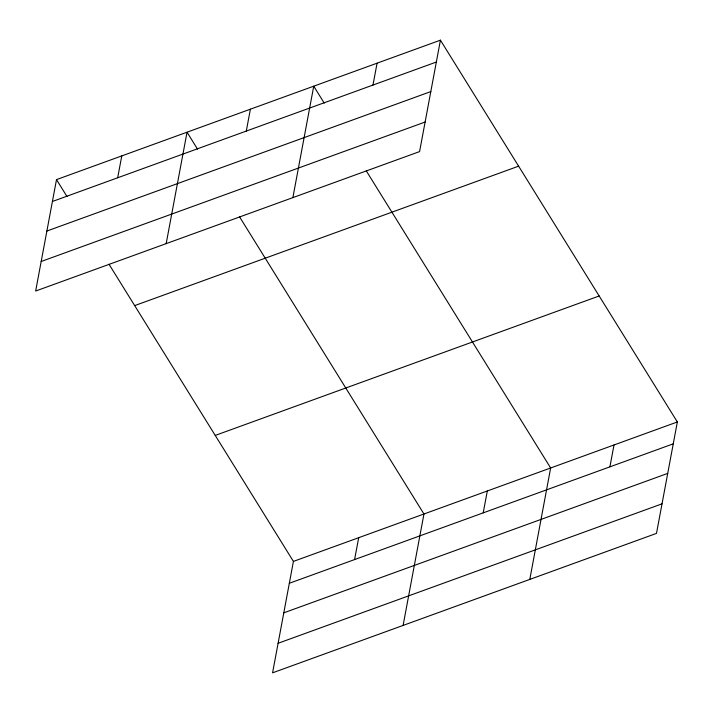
<?xml version="1.0" encoding="UTF-8"?>
<svg xmlns="http://www.w3.org/2000/svg" width="713" height="713" viewBox="0 0 713 713"><rect width="100%" height="100%" fill="white"/><g stroke="black" fill="none" stroke-linecap="round" stroke-linejoin="round"><path stroke-width="1.07" d="M56.505 179.614L35.65 291.038L419.583 151.593L440.429 40.169L56.505 179.614L67.004 196.538M117.681 177.778L121.771 155.915M166.182 243.623L187.038 132.208L197.537 149.133M246.297 131.067L250.388 109.196M292.883 197.608L313.738 86.184L324.237 103.109M372.988 85.052L377.079 63.181M109.009 264.238L293.417 561.407L272.571 672.831L656.495 533.386L677.35 421.962L440.429 40.169M354.593 559.571L358.692 537.7M403.103 625.417L423.959 514.002L239.55 216.823M483.209 512.861L487.309 490.99M529.804 579.402L550.65 467.978L366.241 170.808M609.909 466.846L614 444.974M52.405 201.485L436.338 62.04M46.88 231.039L430.804 91.594M41.185 261.484L425.108 122.039M134.686 305.61L518.618 166.165M215.237 435.42L599.17 295.975M293.417 561.407L677.35 421.962M289.326 583.279L673.259 443.834M283.801 612.832L667.725 473.387M278.097 643.278L662.029 503.833"/></g></svg>
